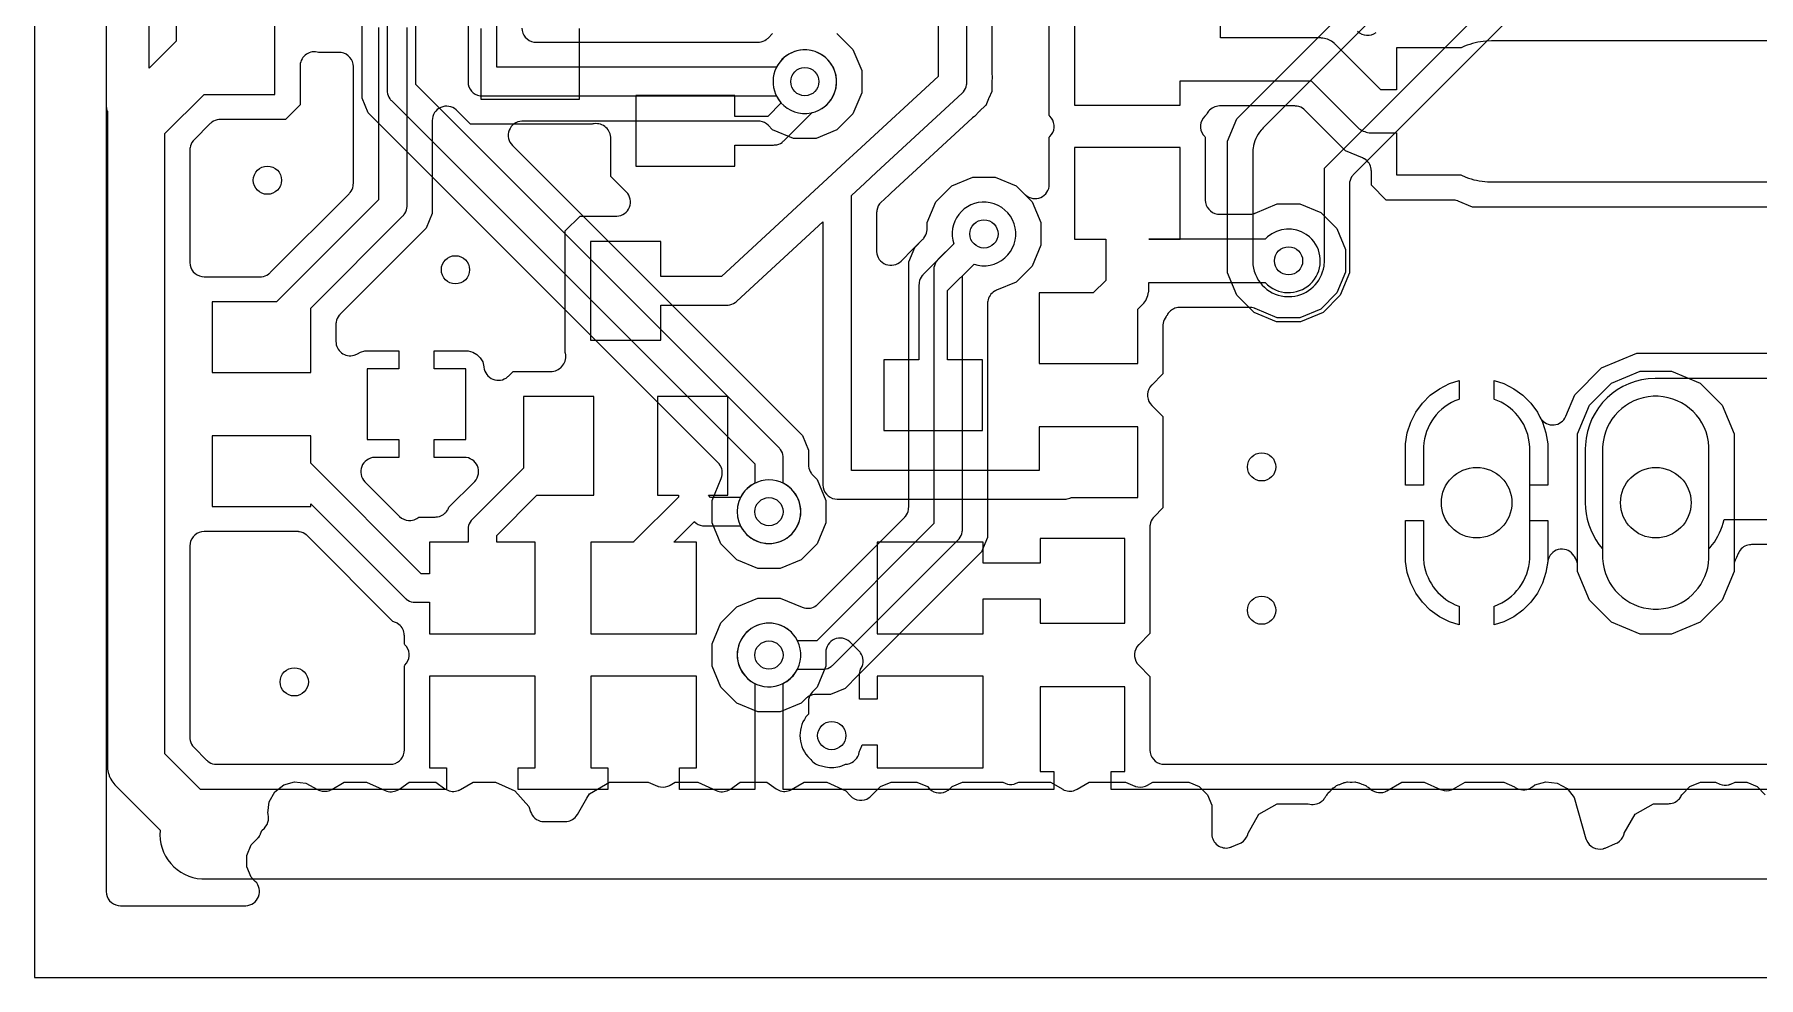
# Model space of a CAD drawing. Header units: millimetres. Extents: x 0 to 40, y 0 to 40.
# Drawn here: x 0 to 24.44, y 0 to 13.37 of the extents above; entities that cross this region are included whole.
import ezdxf

# ---------------------------------------------------------------- set-up
doc = ezdxf.new("R2010")
doc.units = ezdxf.units.MM

msp = doc.modelspace()

# ---------------------------------------------------------------- linework, layer by layer
at = {"layer": '16_copper'}
for points in [[(1.016, 38.781), (1.016, 1.219), (1.016, 1.218), (1.016, 1.218, 0.366019), (1.187, 1.019), (1.219, 1.016), (2.987, 1.016), (2.996, 1.017, 0.651706), (3.131, 1.363), (3.073, 1.421), (3.011, 1.57), (3.011, 1.732), (3.073, 1.881), (3.161, 1.969), (3.165, 1.974), (3.169, 1.978, 0.043887), (3.19, 2.006), (3.196, 2.019), (3.201, 2.027), (3.203, 2.031), (3.205, 2.035), (3.225, 2.084), (3.26, 2.119, 0.158257), (3.316, 2.231), (3.319, 2.246), (3.319, 2.249), (3.319, 2.252, 0.039384), (3.318, 2.287), (3.314, 2.308), (3.313, 2.317, 0.002627), (3.312, 2.319), (3.309, 2.328), (3.328, 2.489), (3.406, 2.63), (3.533, 2.731), (3.688, 2.775), (3.849, 2.757), (4.014, 2.665), (4.03, 2.658), (4.045, 2.651, 0.178718), (4.186, 2.653), (4.192, 2.656), (4.214, 2.667), (4.39, 2.769), (4.709, 2.769), (4.973, 2.651), (4.973, 2.651), (4.973, 2.651, 0.222881), (5.146, 2.655), (5.174, 2.671), (5.31, 2.769), (5.691, 2.769), (5.82, 2.676), (5.83, 2.67), (5.839, 2.664, 0.222881), (6.011, 2.651), (6.018, 2.655), (6.024, 2.657), (6.031, 2.661), (6.04, 2.665), (6.219, 2.769), (6.538, 2.769), (6.81, 2.647), (7.009, 2.426), (7.034, 2.35, 0.281722), (7.195, 2.212), (7.211, 2.211), (7.221, 2.21), (7.224, 2.21), (7.227, 2.21), (7.523, 2.21), (7.524, 2.21), (7.525, 2.21, 0.222882), (7.68, 2.285), (7.699, 2.311), (7.831, 2.541), (7.831, 2.541), (7.831, 2.541), (7.868, 2.605), (8.151, 2.769), (8.7, 2.769), (8.831, 2.714), (8.837, 2.713), (8.842, 2.71, 0.17726), (8.981, 2.712), (8.994, 2.718), (9.004, 2.722), (9.007, 2.724), (9.011, 2.726), (9.084, 2.769), (9.403, 2.769), (9.667, 2.651), (9.667, 2.651), (9.667, 2.651, 0.222881), (9.84, 2.655), (9.868, 2.671), (10.004, 2.769), (10.385, 2.769), (10.514, 2.676), (10.524, 2.67), (10.533, 2.664, 0.222881), (10.705, 2.651), (10.712, 2.655), (10.718, 2.657), (10.725, 2.661), (10.734, 2.665), (10.913, 2.769), (11.232, 2.769), (11.504, 2.647), (11.566, 2.579, 0.383448), (11.836, 2.55), (11.846, 2.559), (11.854, 2.565), (11.857, 2.568), (11.86, 2.571), (11.996, 2.707), (12.145, 2.769), (12.51, 2.769), (12.66, 2.707), (12.691, 2.675, 0.368332), (12.954, 2.654), (12.978, 2.675), (13.01, 2.707), (13.159, 2.769), (13.727, 2.769), (13.764, 2.753, 0.157864), (13.889, 2.743), (13.897, 2.746, 0.025304), (13.92, 2.753), (13.957, 2.769), (14.404, 2.769), (14.578, 2.668), (14.579, 2.668), (14.579, 2.667), (14.58, 2.667), (14.58, 2.667, 0.222881), (14.752, 2.654), (14.781, 2.668), (14.955, 2.769), (15.467, 2.769), (15.6, 2.714), (15.605, 2.712), (15.61, 2.71, 0.177255), (15.75, 2.711), (15.763, 2.718), (15.772, 2.721), (15.775, 2.723), (15.779, 2.725), (15.854, 2.769), (16.366, 2.769), (16.515, 2.707), (16.63, 2.592), (16.691, 2.443), (16.691, 2.039), (16.692, 2.034), (16.692, 2.029, 0.46906), (16.942, 1.841), (16.956, 1.846), (16.966, 1.849), (16.969, 1.85), (16.972, 1.851), (17.084, 1.898), (17.097, 1.904), (17.11, 1.91, 0.172138), (17.201, 2.025), (17.204, 2.039), (17.206, 2.048), (17.36, 2.314), (17.619, 2.464), (18.054, 2.464), (18.06, 2.462, 0.219745), (18.239, 2.489), (18.247, 2.494), (18.253, 2.5), (18.259, 2.505, 0.0614), (18.295, 2.547), (18.298, 2.554), (18.303, 2.561), (18.303, 2.563, 0.021738), (18.316, 2.578), (18.322, 2.585, 0.031202), (18.338, 2.613), (18.34, 2.616), (18.369, 2.641), (18.375, 2.648), (18.389, 2.661), (18.413, 2.69), (18.417, 2.691), (18.425, 2.696), (18.433, 2.7, 0.031201), (18.459, 2.72), (18.462, 2.722), (18.498, 2.734), (18.507, 2.738), (18.525, 2.745), (18.558, 2.762), (18.562, 2.762), (18.571, 2.764), (18.581, 2.764, 0.0312), (18.612, 2.772), (18.616, 2.773), (18.653, 2.771), (18.663, 2.771), (18.682, 2.771), (18.719, 2.773), (18.723, 2.772), (18.732, 2.77), (18.741, 2.767, 0.0312), (18.773, 2.762), (18.777, 2.762), (18.811, 2.745), (18.82, 2.741), (18.837, 2.734), (18.873, 2.722), (18.876, 2.72, 0.054938), (18.918, 2.691), (18.922, 2.689, 0.31576), (19.148, 2.634), (19.155, 2.637), (19.176, 2.647), (19.386, 2.769), (19.705, 2.769), (19.936, 2.666), (19.944, 2.663), (19.952, 2.66, 0.17726), (20.091, 2.661), (20.101, 2.666), (20.109, 2.669), (20.114, 2.672), (20.121, 2.675), (20.282, 2.769), (20.831, 2.769), (20.985, 2.705), (20.987, 2.703), (20.995, 2.696, 0.288064), (21.211, 2.686), (21.221, 2.693), (21.229, 2.697), (21.233, 2.701), (21.238, 2.704), (21.272, 2.731), (21.428, 2.775), (21.588, 2.757), (21.73, 2.678), (21.83, 2.552), (21.997, 1.968), (21.999, 1.961), (22, 1.961), (22, 1.96), (22.001, 1.956), (22.005, 1.945, 0.366018), (22.239, 1.826), (22.245, 1.828), (22.25, 1.829), (22.258, 1.832), (22.27, 1.836), (22.418, 1.898), (22.431, 1.904), (22.444, 1.91, 0.172138), (22.535, 2.025), (22.538, 2.039), (22.54, 2.048), (22.693, 2.314), (22.953, 2.464), (23.168, 2.464), (23.183, 2.465), (23.197, 2.466, 0.114331), (23.282, 2.5), (23.294, 2.507), (23.297, 2.51), (23.299, 2.512, 0.071823), (23.341, 2.56), (23.343, 2.564), (23.345, 2.566), (23.349, 2.576), (23.356, 2.589), (23.357, 2.592), (23.472, 2.707), (23.621, 2.769), (23.833, 2.769), (23.896, 2.743, 0.157853), (24.021, 2.733), (24.029, 2.735, 0.01804), (24.043, 2.74), (24.052, 2.743), (24.114, 2.769), (24.276, 2.769), (24.425, 2.707), (24.54, 2.592)], [(26.386, 19.069), (18.703, 11.386), (18.697, 11.378), (18.69, 11.371, 0.132344), (18.646, 11.274), (18.646, 11.266, 0.018059), (18.644, 11.251), (18.644, 11.242), (18.644, 9.988), (18.512, 9.671), (18.269, 9.428), (17.952, 9.296), (17.608, 9.296), (17.291, 9.428), (17.048, 9.671), (16.916, 9.988), (16.916, 11.856), (17.048, 12.173), (25.165, 20.29)], [(5.001, 14.621), (5.001, 12.576), (5.002, 12.566), (5.002, 12.556, 0.132342), (5.04, 12.457), (5.045, 12.45, 0.018024), (5.054, 12.439), (5.061, 12.432), (10.211, 7.282), (10.211, 7.006), (10.163, 6.979, 0.767326), (10.443, 6.154), (10.502, 6.162, 0.712976), (10.617, 7.006), (10.617, 7.366), (10.616, 7.376), (10.616, 7.386, 0.132342), (10.579, 7.485), (10.573, 7.491, 0.018024), (10.564, 7.503), (10.558, 7.51), (5.407, 12.66), (5.407, 14.705)], [(11.378, 13.383), (11.605, 13.156), (11.728, 12.86), (11.728, 12.54), (11.605, 12.244), (11.378, 12.017), (11.082, 11.894), (10.762, 11.894), (10.466, 12.017), (10.401, 12.082, 0.157846), (10.29, 12.139), (10.281, 12.139, 0.018059), (10.267, 12.14), (10.257, 12.141), (6.92, 12.141), (6.91, 12.14, 0.651699), (6.776, 11.794), (10.888, 7.683), (10.973, 7.477), (10.973, 7.269), (10.974, 7.259), (10.974, 7.248, 0.132342), (11.011, 7.15), (11.017, 7.143, 0.018024), (11.026, 7.132), (11.032, 7.125), (11.097, 7.06), (11.22, 6.764), (11.22, 6.444), (11.097, 6.148), (10.87, 5.921), (10.574, 5.798), (10.254, 5.798), (9.958, 5.921), (9.731, 6.148), (9.608, 6.444), (9.608, 6.764), (9.737, 7.075), (9.741, 7.089), (9.746, 7.102, 0.222878), (9.714, 7.272), (9.712, 7.275), (9.71, 7.277), (9.703, 7.285), (9.693, 7.297), (4.73, 12.259), (4.645, 12.465), (4.645, 14.227)], [(6.909, 13.46, 0.366019), (7.08, 13.261), (7.112, 13.259), (10.257, 13.259), (10.267, 13.26), (10.278, 13.26, 0.132342), (10.376, 13.297), (10.383, 13.303, 0.018024), (10.394, 13.312), (10.401, 13.318), (10.466, 13.383)]]:
    msp.add_lwpolyline(points, format="xyb", dxfattribs=at)
for points in [[(11.01, 12.258, 1), (10.834, 13.142), (10.777, 13.127, 0.196426), (10.52, 12.903), (6.553, 12.903), (6.553, 21.188), (6.601, 21.215, 1), (6.099, 21.965), (6.053, 21.929, 0.531438), (6.147, 21.188), (6.147, 12.7), (6.147, 12.699), (6.147, 12.698, 0.366019), (6.318, 12.499), (6.35, 12.497), (10.52, 12.497), (10.547, 12.449, 0.267949), (10.951, 12.25)], [(17.827, 9.654, 0.345658), (18.283, 10.086), (18.288, 10.16), (18.288, 11.474), (26.013, 19.199), (26.051, 19.241, 0.878962), (25.351, 19.966), (25.295, 19.917), (17.421, 12.043), (17.407, 12.027), (17.392, 12.012, 0.139562), (17.277, 11.758), (17.277, 11.753), (17.276, 11.745), (17.272, 11.689), (17.272, 11.686), (17.272, 11.684), (17.272, 10.16), (17.275, 10.104, 0.377014), (17.771, 9.652)], [(10.254, 3.766), (9.958, 3.889), (9.731, 4.116), (9.608, 4.412), (9.608, 4.732), (9.731, 5.028), (9.958, 5.255), (10.254, 5.378), (10.574, 5.378), (10.885, 5.249), (10.899, 5.245), (10.912, 5.24, 0.222878), (11.082, 5.272), (11.085, 5.274), (11.087, 5.276), (11.095, 5.283), (11.107, 5.293), (12.336, 6.522), (12.342, 6.53), (12.349, 6.537, 0.132344), (12.393, 6.633), (12.393, 6.642, 0.018059), (12.394, 6.656), (12.395, 6.666), (12.395, 10.144), (12.48, 10.35), (12.597, 10.466), (12.603, 10.474), (12.61, 10.481, 0.132344), (12.654, 10.578), (12.654, 10.586, 0.018059), (12.656, 10.601), (12.656, 10.61), (12.656, 10.701), (12.779, 10.997), (13.006, 11.224), (13.302, 11.347), (13.622, 11.347), (13.918, 11.224), (14.145, 10.997), (14.268, 10.701), (14.268, 10.381), (14.145, 10.085), (13.918, 9.858), (13.638, 9.742), (13.626, 9.735), (13.612, 9.729, 0.222881), (13.515, 9.587), (13.515, 9.583), (13.514, 9.58), (13.514, 9.569), (13.513, 9.554), (13.513, 6.239), (13.428, 6.033), (13.242, 5.848), (13.242, 5.848), (11.678, 4.284), (11.678, 4.284), (11.493, 4.098), (11.287, 4.013), (11.079, 4.013), (11.069, 4.012), (11.058, 4.012, 0.132344), (10.96, 3.975), (10.953, 3.969, 0.018032), (10.942, 3.96), (10.935, 3.954), (10.87, 3.889), (10.574, 3.766)], [(10.502, 4.13, 0.230647), (10.816, 4.369), (11.176, 4.369), (11.186, 4.37), (11.196, 4.37, 0.132342), (11.295, 4.407), (11.301, 4.413, 0.018024), (11.313, 4.422), (11.32, 4.428), (13.098, 6.206), (13.104, 6.214), (13.111, 6.221, 0.132344), (13.155, 6.318), (13.155, 6.326, 0.018059), (13.156, 6.341), (13.157, 6.35), (13.157, 9.949), (13.321, 10.113), (13.374, 10.099, 1), (13.55, 10.983), (13.491, 10.991, 0.531439), (13.034, 10.4), (12.81, 10.177), (12.804, 10.169), (12.797, 10.162, 0.132344), (12.753, 10.065), (12.753, 10.057, 0.018059), (12.752, 10.042), (12.751, 10.033), (12.751, 6.434), (11.092, 4.775), (10.816, 4.775), (10.789, 4.823, 1), (10.039, 4.321), (10.075, 4.275, 0.233166), (10.443, 4.122)], [(19.439, 6.981), (19.439, 7.564), (19.464, 7.721), (19.513, 7.872), (19.585, 8.013), (19.678, 8.142), (19.79, 8.254), (19.919, 8.347), (20.06, 8.419), (20.197, 8.464), (20.197, 8.197), (20.193, 8.196, 0.303347), (19.693, 7.522), (19.693, 6.981)], [(21.201, 6.981), (21.201, 7.522), (21.194, 7.596, 0.276737), (20.701, 8.196), (20.697, 8.197), (20.697, 8.464), (20.834, 8.419), (20.975, 8.347), (21.104, 8.254), (21.216, 8.142), (21.309, 8.013), (21.381, 7.872), (21.43, 7.721), (21.455, 7.564), (21.455, 6.981)], [(23.098, 5.23, 0.357806), (23.741, 5.94), (23.741, 7.522), (23.734, 7.596, 0.906347), (22.233, 7.522), (22.233, 5.94), (22.24, 5.866, 0.385742), (23.024, 5.223)], [(20.06, 5.043), (19.919, 5.115), (19.79, 5.208), (19.678, 5.32), (19.585, 5.449), (19.513, 5.59), (19.464, 5.741), (19.439, 5.898), (19.439, 6.481), (19.693, 6.481), (19.693, 5.94), (19.7, 5.866, 0.276737), (20.193, 5.266), (20.197, 5.265), (20.197, 4.998)], [(20.697, 5.265), (20.701, 5.266, 0.303347), (21.201, 5.94), (21.201, 6.481), (21.455, 6.481), (21.455, 5.898), (21.43, 5.741), (21.381, 5.59), (21.309, 5.449), (21.216, 5.32), (21.104, 5.208), (20.975, 5.115), (20.834, 5.043), (20.697, 4.998)]]:
    msp.add_lwpolyline(points, format="xyb", close=True, dxfattribs=at)
msp.add_lwpolyline([(22.766, 4.867), (22.358, 5.036), (22.046, 5.348), (21.877, 5.756), (21.877, 7.706), (22.046, 8.114), (22.358, 8.426), (22.766, 8.595), (23.208, 8.595), (23.616, 8.426), (23.928, 8.114), (24.097, 7.706), (24.097, 5.756), (23.928, 5.348), (23.616, 5.036), (23.208, 4.867)], close=True, dxfattribs=at)
at = {"layer": '1_copper'}
for points in [[(1.016, 16.154), (1.016, 12.377), (1.017, 12.365), (1.017, 12.353), (1.018, 12.344), (1.019, 12.334, 0.024442), (1.028, 12.291), (1.033, 12.28), (1.035, 12.273), (1.034, 12.258), (1.034, 3.005), (1.034, 3.005), (1.034, 3.005), (1.035, 2.981), (1.037, 2.955), (1.037, 2.955), (1.037, 2.955), (1.041, 2.932), (1.046, 2.905), (1.046, 2.905), (1.046, 2.905, 0.030914), (1.061, 2.857), (1.061, 2.857), (1.061, 2.857, 0.030916), (1.083, 2.812), (1.083, 2.811), (1.083, 2.811), (1.097, 2.789), (1.109, 2.769), (1.109, 2.769), (1.109, 2.769), (1.11, 2.768), (1.141, 2.73), (1.148, 2.723), (1.153, 2.718), (1.781, 2.089), (1.78, 2.084, 0.419118), (2.371, 1.398), (2.413, 1.397), (31.242, 1.397)], [(12.812, 15.252), (12.812, 12.775), (11.665, 11.715), (11.665, 11.715), (11.497, 11.561), (11.497, 11.561), (11.243, 11.326), (9.742, 9.939), (8.882, 9.939), (8.882, 10.436), (7.882, 10.436), (7.882, 9.036), (8.882, 9.036), (8.882, 9.533), (9.821, 9.533), (9.827, 9.533), (9.833, 9.533, 0.13234), (9.933, 9.567), (9.944, 9.575), (9.952, 9.581), (9.955, 9.584), (9.959, 9.587), (11.178, 10.712), (11.178, 6.985), (11.178, 6.984), (11.178, 6.983, 0.366019), (11.349, 6.784), (11.381, 6.782), (14.605, 6.782), (14.615, 6.783), (14.625, 6.783, 0.087942), (14.694, 6.802), (14.698, 6.805), (15.643, 6.805), (15.643, 7.805), (14.243, 7.805), (14.243, 7.188), (11.584, 7.188), (11.584, 11.088), (11.773, 11.262), (11.773, 11.262), (11.94, 11.417), (11.94, 11.417), (13.153, 12.537), (13.162, 12.547), (13.172, 12.557, 0.132344), (13.216, 12.654), (13.216, 12.658), (13.217, 12.661), (13.217, 12.671), (13.218, 12.686), (13.218, 15.252)], [(13.574, 14.693), (13.574, 12.822), (13.574, 12.82), (13.574, 12.818, 0.042847), (13.578, 12.783), (13.578, 12.781), (13.574, 12.679), (13.574, 12.675), (13.574, 12.671), (13.574, 12.568), (13.573, 12.564, 0.004594), (13.572, 12.56), (13.572, 12.559), (13.529, 12.466), (13.527, 12.462), (13.525, 12.458), (13.486, 12.363), (13.483, 12.36, 0.004589), (13.481, 12.357), (13.48, 12.355), (13.405, 12.286), (13.403, 12.283), (13.399, 12.28), (13.326, 12.207), (13.323, 12.205, 0.004635), (13.32, 12.203), (13.297, 12.186), (13.295, 12.184), (13.294, 12.184), (13.294, 12.183), (12.145, 11.122), (12.145, 11.122), (12.125, 11.104), (12.125, 11.104), (12.046, 11.031), (12.046, 11.031), (12.005, 10.992, 0.168021), (11.942, 10.875), (11.942, 10.872), (11.941, 10.868), (11.941, 10.858), (11.94, 10.843), (11.94, 10.299), (11.94, 10.29, 0.651703), (12.286, 10.156), (12.455, 10.324), (12.455, 10.324), (12.597, 10.466), (12.603, 10.474), (12.61, 10.481, 0.132344), (12.654, 10.578), (12.654, 10.586, 0.018059), (12.656, 10.601), (12.656, 10.61), (12.656, 10.701), (12.779, 10.997), (13.006, 11.224), (13.302, 11.347), (13.622, 11.347), (13.918, 11.224), (14.042, 11.101), (14.049, 11.095, 0.651705), (14.388, 11.244), (14.388, 11.912), (14.397, 11.921, 0.368326), (14.418, 12.184), (14.397, 12.209), (14.388, 12.218), (14.388, 13.812)], [(27.219, 13.278), (20.66, 13.278), (20.581, 13.275, 0.079227), (20.275, 13.201), (20.226, 13.178), (19.31, 13.178), (19.31, 12.583), (19.09, 12.583), (18.443, 13.231), (18.433, 13.238), (18.425, 13.247, 0.144213), (18.268, 13.317), (18.257, 13.318, 0.015609), (18.238, 13.319), (18.227, 13.32), (16.815, 13.32), (16.815, 14.4)], [(30.979, 2.667), (15.265, 2.667), (15.265, 2.922), (15.459, 2.922), (15.459, 4.122), (14.259, 4.122), (14.259, 2.922), (14.453, 2.922), (14.453, 2.667), (10.617, 2.667), (10.617, 4.17), (10.665, 4.197, 1), (10.163, 4.947), (10.117, 4.911, 0.531438), (10.211, 4.17), (10.211, 2.667), (9.144, 2.667), (9.144, 2.972), (9.386, 2.972), (9.386, 4.272), (7.886, 4.272), (7.886, 2.972), (8.128, 2.972), (8.128, 2.667), (6.858, 2.667), (6.858, 2.972), (7.1, 2.972), (7.1, 4.272), (5.6, 4.272), (5.6, 2.972), (5.842, 2.972), (5.842, 2.667), (2.413, 2.667), (2.356, 2.664), (1.846, 3.173), (1.846, 11.963), (2.404, 12.52), (3.41, 12.52), (3.41, 13.52)], [(4.877, 13.47), (4.877, 11.024), (3.431, 9.578), (2.518, 9.578), (2.518, 8.578), (3.918, 8.578), (3.918, 9.491), (5.224, 10.796), (5.23, 10.804), (5.237, 10.811, 0.132344), (5.281, 10.908), (5.281, 10.916, 0.018059), (5.282, 10.931), (5.283, 10.94), (5.283, 13.47)], [(14.744, 13.665), (14.744, 12.365), (16.244, 12.365), (16.244, 12.71), (18.101, 12.71), (18.748, 12.062), (18.758, 12.055), (18.766, 12.046, 0.144213), (18.923, 11.976), (18.934, 11.975, 0.015609), (18.953, 11.974), (18.964, 11.973), (19.31, 11.973), (19.31, 11.378), (20.224, 11.378), (20.294, 11.347, 0.079227), (20.602, 11.28), (20.66, 11.278), (26.041, 11.278)], [(18.76, 13.416, 0.366016), (19.022, 13.396)], [(25.738, 10.922), (20.39, 10.922), (20.186, 11.007), (20.181, 11.009), (20.175, 11.011, 0.04389), (20.141, 11.02), (20.127, 11.021), (20.117, 11.022), (20.113, 11.022), (20.109, 11.022), (19.163, 11.022), (18.954, 11.231), (18.954, 11.431), (18.953, 11.446), (18.952, 11.46, 0.222878), (18.858, 11.604), (18.855, 11.606), (18.852, 11.608), (18.842, 11.612), (18.829, 11.619), (18.59, 11.718), (18.013, 12.295), (18.005, 12.302), (17.998, 12.309, 0.132344), (17.901, 12.352), (17.893, 12.353, 0.018059), (17.879, 12.354), (17.869, 12.355), (16.803, 12.355), (16.802, 12.355), (16.801, 12.355, 0.206213), (16.646, 12.28), (16.636, 12.266), (16.626, 12.252, 0.00165), (16.625, 12.251), (16.62, 12.238), (16.591, 12.209, 0.368326), (16.57, 11.946), (16.591, 11.921), (16.6, 11.912), (16.6, 11.024), (16.6, 11.023), (16.6, 11.022, 0.366019), (16.771, 10.823), (16.803, 10.82), (17.229, 10.82), (17.235, 10.821), (17.241, 10.821, 0.043887), (17.276, 10.826), (17.289, 10.83), (17.299, 10.833), (17.302, 10.834), (17.307, 10.836), (17.62, 10.966), (17.94, 10.966), (18.236, 10.843), (18.463, 10.616), (18.586, 10.32), (18.586, 10), (18.463, 9.704), (18.236, 9.477), (17.94, 9.354), (17.62, 9.354), (17.307, 9.484), (17.301, 9.486), (17.296, 9.488, 0.04389), (17.261, 9.497), (17.247, 9.498), (17.237, 9.499), (17.233, 9.499), (17.229, 9.5), (16.238, 9.5), (16.224, 9.498), (16.21, 9.498, 0.043887), (16.175, 9.489), (16.172, 9.488), (16.169, 9.487, 0.079236), (16.107, 9.452), (16.097, 9.441), (16.087, 9.431, 0.039366), (16.065, 9.403), (16.064, 9.4), (16.062, 9.397), (16.058, 9.388), (16.055, 9.382), (16.052, 9.378), (16.044, 9.371, 0.132344), (16.001, 9.275), (16.001, 9.266, 0.018059), (15.999, 9.252), (15.999, 9.242), (15.999, 8.558), (15.84, 8.399), (15.839, 8.398), (15.838, 8.398, 0.366016), (15.819, 8.136), (15.84, 8.111), (15.999, 7.952), (15.999, 6.658), (15.874, 6.533), (15.868, 6.525), (15.861, 6.518, 0.132344), (15.817, 6.422), (15.817, 6.413, 0.018067), (15.815, 6.399), (15.815, 6.39), (15.815, 4.875), (15.656, 4.716), (15.655, 4.715), (15.654, 4.715, 0.366016), (15.635, 4.453), (15.656, 4.428), (15.815, 4.269), (15.815, 3.226), (15.815, 3.225), (15.815, 3.224, 0.366019), (15.986, 3.025), (16.018, 3.023), (30.462, 3.023)], [(27.448, 6.137), (24.344, 6.137), (24.33, 6.136), (24.315, 6.135, 0.222879), (24.171, 6.041), (24.169, 6.038), (24.168, 6.035), (24.163, 6.026), (24.156, 6.012), (24.133, 5.955, 0.112427), (24.099, 5.872), (24.099, 5.863, 0.018059), (24.097, 5.849), (24.097, 5.839), (24.097, 5.756), (23.928, 5.348), (23.616, 5.036), (23.208, 4.867), (22.766, 4.867), (22.358, 5.036), (22.046, 5.348), (21.877, 5.756), (21.877, 5.839), (21.877, 5.849), (21.876, 5.86, 0.125267), (21.839, 5.958), (21.838, 5.959), (21.837, 5.962), (21.83, 5.975, 0.6412), (21.463, 5.933), (21.463, 5.931), (21.462, 5.929), (21.46, 5.919), (21.456, 5.902), (21.43, 5.741), (21.381, 5.59), (21.309, 5.449), (21.216, 5.32), (21.104, 5.208), (20.975, 5.115), (20.834, 5.043), (20.697, 4.998), (20.697, 5.265), (20.701, 5.266, 0.303347), (21.201, 5.94), (21.201, 7.522), (21.194, 7.596, 0.276737), (20.701, 8.196), (20.697, 8.197), (20.697, 8.464), (20.834, 8.419), (20.975, 8.347), (21.104, 8.254), (21.216, 8.142), (21.309, 8.013), (21.344, 7.945, 0.585409), (21.698, 7.93), (21.713, 7.959), (21.838, 8.261), (22.219, 8.642), (22.717, 8.849), (25.697, 8.849)], [(26.041, 8.493), (22.987, 8.493), (22.982, 8.493), (22.977, 8.493, 0.394257), (21.989, 7.551), (21.987, 7.493), (21.987, 6.731), (21.99, 6.652, 0.159455), (22.23, 6.078), (22.233, 6.074), (22.233, 5.94), (22.24, 5.866, 0.385742), (23.024, 5.223), (23.098, 5.23, 0.357806), (23.741, 5.94), (23.741, 6.075), (23.758, 6.094, 0.099151), (23.944, 6.44), (23.958, 6.493), (27.178, 6.493)]]:
    msp.add_lwpolyline(points, format="xyb", dxfattribs=at)
for points in [[(2.01, 13.52), (2.01, 13.276), (1.626, 12.891), (1.626, 15.951)], [(6.328, 13.454), (6.328, 12.454), (7.728, 12.454), (7.728, 13.454)]]:
    msp.add_lwpolyline(points, dxfattribs=at)
for points in [[(3.209, 9.934), (3.219, 9.935, 0.132342), (3.318, 9.972), (3.325, 9.978, 0.018024), (3.336, 9.987), (3.343, 9.993), (4.462, 11.112), (4.468, 11.12), (4.475, 11.127, 0.132344), (4.519, 11.223), (4.519, 11.232, 0.018059), (4.52, 11.246), (4.521, 11.256), (4.521, 12.911), (4.521, 12.912), (4.521, 12.913, 0.366019), (4.35, 13.112), (4.318, 13.114), (4.029, 13.114), (4.029, 13.114, 0.481844), (3.766, 12.936), (3.766, 12.929), (3.766, 12.921), (3.766, 12.373), (3.557, 12.164), (2.635, 12.164), (2.625, 12.164), (2.615, 12.163, 0.132342), (2.516, 12.126), (2.51, 12.12, 0.018024), (2.499, 12.111), (2.492, 12.105), (2.262, 11.875), (2.255, 11.867), (2.248, 11.86, 0.132344), (2.205, 11.763), (2.204, 11.755, 0.018059), (2.203, 11.74), (2.202, 11.731), (2.202, 10.137), (2.202, 10.136), (2.202, 10.135, 0.366019), (2.373, 9.936), (2.405, 9.934), (3.199, 9.934)], [(9.928, 11.801), (10.48, 11.801), (10.49, 11.802), (10.5, 11.802, 0.132342), (10.599, 11.839), (10.605, 11.845, 0.018024), (10.617, 11.854), (10.624, 11.86), (11.025, 12.262), (11.067, 12.273), (11.121, 12.296, 1), (10.723, 13.104), (10.671, 13.075, 0.453095), (10.583, 12.403), (10.587, 12.398), (10.396, 12.207), (9.928, 12.207), (9.928, 12.504), (8.528, 12.504), (8.528, 11.504), (9.928, 11.504)], [(5.32, 6.479), (5.337, 6.479, 0.111045), (5.422, 6.507), (5.436, 6.515), (5.437, 6.516), (5.438, 6.516), (5.451, 6.528), (5.683, 6.528), (5.697, 6.529), (5.712, 6.53, 0.158964), (5.824, 6.586), (5.835, 6.596), (5.837, 6.598), (5.839, 6.601, 0.031461), (5.856, 6.624), (5.858, 6.627), (5.859, 6.63), (5.864, 6.64, 0.034497), (5.876, 6.667), (6.237, 7.027), (6.243, 7.034, 0.651678), (6.093, 7.374), (5.668, 7.374), (5.668, 7.628), (6.118, 7.628), (6.118, 8.628), (5.668, 8.628), (5.668, 8.882), (6.151, 8.882), (6.216, 8.865), (6.274, 8.831), (6.321, 8.784), (6.355, 8.726), (6.373, 8.658), (6.373, 8.651, 0.609285), (6.708, 8.515), (6.713, 8.52), (6.719, 8.526), (6.785, 8.592), (7.333, 8.592), (7.342, 8.592, 0.452419), (7.528, 8.85), (7.526, 8.856), (7.526, 10.583), (7.735, 10.792), (8.247, 10.792), (8.256, 10.792, 0.651699), (8.391, 11.138), (8.172, 11.357), (8.172, 11.905), (8.172, 11.914, 0.452419), (7.914, 12.1), (7.908, 12.098), (6.181, 12.098), (5.986, 12.293), (5.979, 12.299, 0.651678), (5.639, 12.15), (5.639, 10.829), (5.554, 10.623), (5.368, 10.438), (5.368, 10.438), (4.333, 9.403), (4.327, 9.395), (4.32, 9.388, 0.132344), (4.276, 9.291), (4.276, 9.283, 0.018059), (4.274, 9.268), (4.274, 9.259), (4.274, 9.017), (4.274, 9.016), (4.274, 9.016, 0.494937), (4.531, 8.822), (4.548, 8.826), (4.549, 8.827), (4.549, 8.827), (4.578, 8.841), (4.62, 8.865), (4.685, 8.882), (5.168, 8.882), (5.168, 8.628), (4.718, 8.628), (4.718, 7.628), (5.168, 7.628), (5.168, 7.374), (4.829, 7.374), (4.82, 7.373, 0.651699), (4.685, 7.027), (5.175, 6.537), (5.176, 6.537), (5.176, 6.536, 0.177257), (5.303, 6.478)], [(15.012, 9.705), (14.243, 9.705), (14.243, 8.705), (15.643, 8.705), (15.643, 9.474), (15.71, 9.54, 0.164349), (15.796, 9.715), (15.797, 9.726, 0.015609), (15.798, 9.745), (15.799, 9.756), (15.799, 9.855), (17.448, 9.855), (17.483, 9.821, 1), (18.077, 10.499), (18.031, 10.535, 0.339455), (17.483, 10.499), (17.448, 10.465), (15.799, 10.465), (15.799, 10.465), (16.244, 10.465), (16.244, 11.765), (14.744, 11.765), (14.744, 10.465), (15.189, 10.465), (15.189, 9.882)], [(13.443, 8.755), (12.946, 8.755), (12.946, 9.738), (13.321, 10.113), (13.374, 10.099, 1), (13.55, 10.983), (13.491, 10.991, 0.531439), (13.034, 10.4), (12.599, 9.966), (12.593, 9.958), (12.586, 9.951, 0.132344), (12.542, 9.854), (12.542, 9.846, 0.018059), (12.541, 9.831), (12.54, 9.822), (12.54, 8.755), (12.043, 8.755), (12.043, 7.755), (13.443, 7.755)], [(19.439, 6.981), (19.439, 7.564), (19.464, 7.721), (19.513, 7.872), (19.585, 8.013), (19.678, 8.142), (19.79, 8.254), (19.919, 8.347), (20.06, 8.419), (20.197, 8.464), (20.197, 8.197), (20.193, 8.196, 0.303347), (19.693, 7.522), (19.693, 6.981)], [(7.1, 6.172), (6.553, 6.172), (6.553, 6.266), (7.123, 6.836), (7.932, 6.836), (7.932, 8.236), (6.932, 8.236), (6.932, 7.219), (6.206, 6.494), (6.2, 6.486), (6.193, 6.479, 0.132344), (6.149, 6.382), (6.149, 6.374, 0.018059), (6.148, 6.359), (6.147, 6.35), (6.147, 6.172), (5.6, 6.172), (5.6, 5.725), (5.484, 5.725), (3.918, 7.291), (3.918, 7.678), (2.518, 7.678), (2.518, 6.678), (3.918, 6.678), (3.918, 6.717), (5.256, 5.378), (5.264, 5.372), (5.271, 5.365, 0.132344), (5.368, 5.321), (5.376, 5.321, 0.018059), (5.391, 5.32), (5.4, 5.319), (5.6, 5.319), (5.6, 4.872), (7.1, 4.872)], [(9.386, 6.172), (9.065, 6.172), (9.356, 6.463), (9.358, 6.46, 0.157846), (9.47, 6.403), (9.478, 6.403, 0.018059), (9.493, 6.402), (9.502, 6.401), (10.012, 6.401), (10.039, 6.353, 1), (10.789, 6.855), (10.753, 6.901, 0.531438), (10.012, 6.807), (9.586, 6.807), (9.557, 6.836), (9.832, 6.836), (9.832, 8.236), (8.832, 8.236), (8.832, 6.836), (9.129, 6.836), (9.129, 6.81), (8.492, 6.174), (8.491, 6.172), (7.886, 6.172), (7.886, 4.872), (9.386, 4.872)], [(20.06, 5.043), (19.919, 5.115), (19.79, 5.208), (19.678, 5.32), (19.585, 5.449), (19.513, 5.59), (19.464, 5.741), (19.439, 5.898), (19.439, 6.481), (19.693, 6.481), (19.693, 5.94), (19.7, 5.866, 0.276737), (20.193, 5.266), (20.197, 5.265), (20.197, 4.998)], [(5.042, 3.023), (5.043, 3.023, 0.366019), (5.242, 3.194), (5.244, 3.226), (5.244, 4.419), (5.253, 4.428, 0.368326), (5.274, 4.691), (5.253, 4.716), (5.244, 4.725), (5.244, 4.846), (5.243, 4.86), (5.242, 4.875, 0.222879), (5.148, 5.019), (5.145, 5.021), (5.142, 5.022), (5.132, 5.027), (5.119, 5.034), (5.083, 5.048), (3.869, 6.263), (3.861, 6.269), (3.854, 6.276, 0.132344), (3.757, 6.32), (3.749, 6.32, 0.018059), (3.734, 6.322), (3.725, 6.322), (2.405, 6.322), (2.404, 6.322), (2.404, 6.322, 0.366019), (2.205, 6.151), (2.202, 6.119), (2.202, 3.405), (2.203, 3.395), (2.203, 3.385, 0.132342), (2.241, 3.286), (2.246, 3.279, 0.018024), (2.255, 3.268), (2.262, 3.261), (2.441, 3.082), (2.448, 3.076), (2.456, 3.069, 0.132344), (2.552, 3.025), (2.56, 3.025, 0.018059), (2.575, 3.023), (2.584, 3.023), (5.041, 3.023)], [(13.45, 4.272), (11.95, 4.272), (11.95, 3.947), (11.696, 3.947), (11.696, 4.305), (11.713, 4.37), (11.722, 4.384, 0.295644), (11.71, 4.605), (11.705, 4.612, 0.018024), (11.695, 4.623), (11.689, 4.63), (11.566, 4.753), (11.559, 4.759, 0.651678), (11.22, 4.609), (11.22, 4.412), (11.097, 4.116), (11.032, 4.051, 0.157846), (10.975, 3.94), (10.975, 3.931, 0.018059), (10.974, 3.917), (10.973, 3.907), (10.973, 3.735), (10.964, 3.726, 0.376375), (10.964, 3.132), (11.006, 3.09, 0.207274), (11.158, 3.002), (11.215, 2.987, 0.131652), (11.448, 3.002), (11.499, 3.023), (11.511, 3.024), (11.528, 3.026, 0.319275), (11.693, 3.194), (11.695, 3.207), (11.707, 3.23), (11.73, 3.284), (11.734, 3.297), (11.95, 3.297), (11.95, 2.972), (13.45, 2.972)]]:
    msp.add_lwpolyline(points, format="xyb", close=True, dxfattribs=at)
msp.add_lwpolyline([(13.45, 5.368), (14.259, 5.368), (14.259, 5.022), (15.459, 5.022), (15.459, 6.222), (14.259, 6.222), (14.259, 5.876), (13.45, 5.876), (13.45, 6.172), (11.95, 6.172), (11.95, 4.872), (13.45, 4.872)], close=True, dxfattribs=at)
at = {"layer": 'drills_PTH'}
for centre in [(20.447, 6.731), (22.987, 6.731)]:
    msp.add_circle(centre, 0.5, dxfattribs=at)
at = {"layer": 'drills_via_1_16'}
for centre in [(10.922, 12.7), (3.302, 11.303), (13.462, 10.541), (17.78, 10.16), (5.969, 10.033), (17.399, 7.239), (10.414, 6.604), (17.399, 5.207), (10.414, 4.572), (3.683, 4.191), (11.303, 3.429)]:
    msp.add_circle(centre, 0.2, dxfattribs=at)
at = {"layer": 'outline'}
msp.add_lwpolyline([(0, 0), (40, 0), (40, 40), (0, 40), (0, 0)], close=True, dxfattribs=at)

doc.saveas('drawing.dxf')
